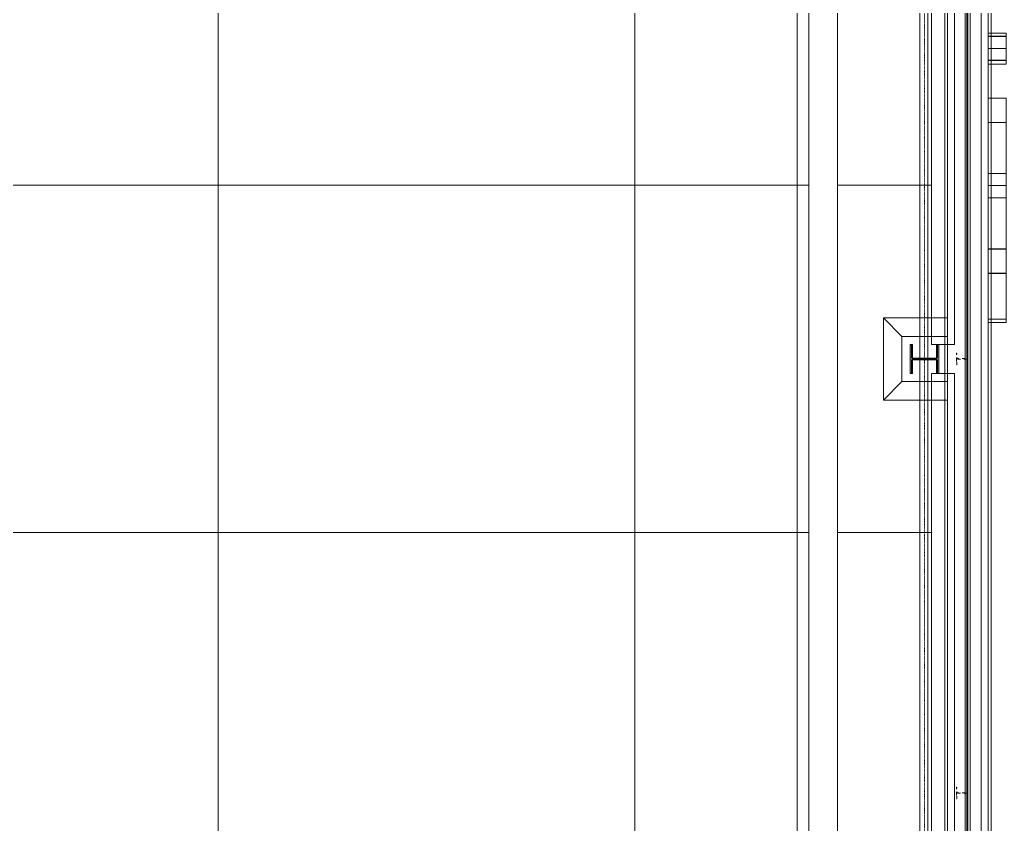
# Model space of a CAD drawing. Extents: x -32000 to 401936, y -48083 to 131250.
# Drawn here: x 253787 to 262306, y 78480 to 85430 of the extents above; entities that cross this region are included whole.
import ezdxf

# ---------------------------------------------------------------- set-up
doc = ezdxf.new("R2010")
doc.units = 0
doc.header["$LTSCALE"] = 10
for name, pattern in [('H12PL4$0$JJP_三點線', [0.9, 0.3, -0.15, 0, -0.15, 0, -0.15, 0, -0.15]), ('H12PL4$0$TAI_虛線', [5.644, 2.822, -2.822]), ('XFM7P40ICA$0$H12PL4$0$CENTERK1', [0.0983, 0.0833, -0.005, 0.005, -0.005]), ('XFM7P40ICA$0$H12PL4$0$JJP_三點線', [0.9, 0.3, -0.15, 0, -0.15, 0, -0.15, 0, -0.15]), ('XFM7P40ICA$0$H12PL4$0$JJP_虛線(退縮線、投影線、地下室範圍、非屬本工程、圖面分區)', [0.45, 0.3, -0.15]), ('XFM7P40ICA$0$H12PL4$0$TAI_虛線', [5.644, 2.822, -2.822])]:
    doc.linetypes.add(name, pattern=pattern)
for name, color, linetype in [('H12PL4$0$A-WALL-EX', 252, 'Continuous'), ('H12PL4$0$S-COL', 252, 'Continuous'), ('H12PL4$0$S-GRID', 252, 'Continuous'), ('H12PL4$0$S-SLAB-SHOW', 252, 'Continuous'), ('XFM7P40ICA$0$H12PL4$0$A-WALL-EX', 252, 'Continuous'), ('XFM7P40ICA$0$H12PL4$0$Hattch', 252, 'Continuous'), ('XFM7P40ICA$0$H12PL4$0$L40_19_MEJI', 252, 'Continuous'), ('XFM7P40ICA$0$H12PL4$0$L40_19_STEEL2', 252, 'Continuous'), ('XFM7P40ICA$0$H12PL4$0$L40_19_SUGATA2', 252, 'Continuous'), ('XFM7P40ICA$0$H12PL4$0$L40_19_SUGATA3', 252, 'Continuous'), ('XFM7P40ICA$0$H12PL4$0$S-COL', 252, 'Continuous'), ('XFM7P40ICA$0$H12PL4$0$S-GRID', 252, 'Continuous')]:
    doc.layers.add(name, color=color, linetype=linetype)

# ---------------------------------------------------------------- blocks, each defined once
blk = doc.blocks.new('XFM7P40ICA$0$H12PL4')
at = {"layer": 'XFM7P40ICA$0$H12PL4$0$Hattch', "linetype": 'Continuous', "lineweight": 0}
blk.add_hatch(color=256, dxfattribs=at).paths.add_polyline_path([(261725, 82375), (261725, 82625), (261705, 82625), (261705, 82507.5), (261495, 82507.5), (261495, 82625), (261475, 82625), (261475, 82375), (261495, 82375), (261495, 82492.5), (261705, 82492.5), (261705, 82375)])
at = {"layer": 'XFM7P40ICA$0$H12PL4$0$A-WALL-EX', "linetype": 'XFM7P40ICA$0$H12PL4$0$JJP_虛線(退縮線、投影線、地下室範圍、非屬本工程、圖面分區)', "lineweight": 0}
blk.add_line((261995, 30500), (261995, 90375), dxfattribs=at)
at = {"layer": 'XFM7P40ICA$0$H12PL4$0$A-WALL-EX', "lineweight": 0}
for p, q in [((261800, 30500), (261800, 89960)), ((260500, 30500), (260500, 89560)), ((260850, 30500), (260850, 89560)), ((261630, 30500), (261630, 89560))]:
    blk.add_line(p, q, dxfattribs=at)
at = {"layer": 'XFM7P40ICA$0$H12PL4$0$A-WALL-EX', "linetype": 'XFM7P40ICA$0$H12PL4$0$JJP_虛線(退縮線、投影線、地下室範圍、非屬本工程、圖面分區)', "lineweight": 0, "flags": 128}
for points in [[(262090, 30500), (262090, 90490)], [(261975, 86200), (261975, 82550)], [(261975, 82450), (261975, 78800)], [(261975, 78700), (261975, 75050)]]:
    blk.add_lwpolyline(points, dxfattribs=at)
at = {"layer": 'XFM7P40ICA$0$H12PL4$0$A-WALL-EX', "lineweight": 0, "flags": 128}
for points in [[(262150, 30500), (262150, 90550)], [(261950, 30500), (261950, 90350)], [(261965, 90365), (261965, 30500)], [(261775, 90175), (261775, 30500)], [(262175, 30500), (262175, 90175)], [(261560, 89960), (261560, 30500)], [(261800, 30500), (261800, 89560)]]:
    blk.add_lwpolyline(points, dxfattribs=at)
at = {"layer": 'XFM7P40ICA$0$H12PL4$0$L40_19_MEJI', "lineweight": 0}
for p, q in [((259100, 32450), (259100, 90200)), ((255500, 32860), (255500, 89775)), ((244130, 84000), (260600, 84000)), ((260850, 84000), (261660, 84000)), ((244130, 81000), (260600, 81000)), ((260850, 81000), (261660, 81000))]:
    blk.add_line(p, q, dxfattribs=at)
at = {"layer": 'XFM7P40ICA$0$H12PL4$0$L40_19_MEJI', "lineweight": 0, "flags": 128}
blk.add_lwpolyline([(260600, 30980), (260600, 32750), (260350, 32750), (260350, 33250), (260600, 33250), (260600, 45250), (260350, 45250), (260350, 45750), (260600, 45750), (260600, 60250), (260350, 60250), (260350, 60750), (260600, 60750), (260600, 75250), (260350, 75250), (260350, 75750), (260600, 75750), (260600, 89250), (260350, 89250), (260350, 89750), (260850, 89750), (260850, 30980)], close=True, dxfattribs=at)
at = {"layer": 'XFM7P40ICA$0$H12PL4$0$L40_19_STEEL2', "lineweight": 0, "flags": 128}
blk.add_lwpolyline([(261725, 82625), (261725, 82375), (261711, 82375), (261711, 82487.5, 0.414214), (261703, 82495.5), (261497, 82495.5, 0.414214), (261489, 82487.5), (261489, 82375), (261475, 82375), (261475, 82625), (261489, 82625), (261489, 82512.5, 0.414214), (261497, 82504.5), (261703, 82504.5, 0.414214), (261711, 82512.5), (261711, 82625)], format="xyb", close=True, dxfattribs=at)
at = {"layer": 'XFM7P40ICA$0$H12PL4$0$L40_19_SUGATA2', "lineweight": 0}
blk.add_line((262175, 30485.5), (262175, 90575), dxfattribs=at)
at = {"layer": 'XFM7P40ICA$0$H12PL4$0$L40_19_SUGATA3', "lineweight": 0}
for p, q in [((261660, 89875), (261660, 82625)), ((261860, 82625), (261860, 89875)), ((261405, 82695), (261245, 82855)), ((261660, 82855), (261245, 82855)), ((261245, 82855), (261245, 82145)), ((261660, 82625), (261860, 82625)), ((261405, 82305), (261245, 82145)), ((261660, 82375), (261860, 82375)), ((261660, 82375), (261660, 75125)), ((261660, 82145), (261245, 82145))]:
    blk.add_line(p, q, dxfattribs=at)
at = {"layer": 'XFM7P40ICA$0$H12PL4$0$L40_19_SUGATA3', "linetype": 'XFM7P40ICA$0$H12PL4$0$CENTERK1', "lineweight": 0, "flags": 128}
for points in [[(262090, 30600), (262090, 90490), (249160, 90490), (249160, 90090), (244150, 90090), (244150, 89975), (249275, 89975)], [(261975, 90375), (261975, 30600)]]:
    blk.add_lwpolyline(points, dxfattribs=at)
at = {"layer": 'XFM7P40ICA$0$H12PL4$0$L40_19_SUGATA3', "lineweight": 0, "flags": 128}
for points in [[(261660, 82305), (261405, 82305), (261405, 82695), (261660, 82695)], [(261860, 75125), (261860, 82375)]]:
    blk.add_lwpolyline(points, dxfattribs=at)
at = {"layer": 'XFM7P40ICA$0$H12PL4$0$S-COL', "lineweight": 0, "flags": 128}
for points in [[(261245, 82855), (261245, 82145)], [(261245, 82855), (261405, 82695)], [(261800, 82855), (261245, 82855)], [(261800, 82145), (261800, 82305), (261800, 82695), (261800, 82855)], [(261405, 82695), (261405, 82305)], [(261800, 82695), (261405, 82695)], [(261245, 82145), (261405, 82305)], [(261405, 82305), (261800, 82305)], [(261245, 82145), (261800, 82145)]]:
    blk.add_lwpolyline(points, dxfattribs=at)
blk.add_lwpolyline([(261725, 82375), (261725, 82625), (261705, 82625), (261705, 82507.5), (261495, 82507.5), (261495, 82625), (261475, 82625), (261475, 82375), (261495, 82375), (261495, 82492.5), (261705, 82492.5), (261705, 82375)], close=True, dxfattribs=at)
at = {"layer": 'XFM7P40ICA$0$H12PL4$0$S-COL', "linetype": 'XFM7P40ICA$0$H12PL4$0$TAI_虛線', "lineweight": 0, "flags": 128}
for points in [[(261975, 82450), (261975, 82550), (261970, 82550), (261970, 82502.5), (261880, 82502.5), (261880, 82550), (261875, 82550), (261875, 82450), (261880, 82450), (261880, 82497.5), (261970, 82497.5), (261970, 82450)], [(261975, 78700), (261975, 78800), (261970, 78800), (261970, 78752.5), (261880, 78752.5), (261880, 78800), (261875, 78800), (261875, 78700), (261880, 78700), (261880, 78747.5), (261970, 78747.5), (261970, 78700)]]:
    blk.add_lwpolyline(points, close=True, dxfattribs=at)
at = {"layer": 'XFM7P40ICA$0$H12PL4$0$S-GRID', "linetype": 'XFM7P40ICA$0$H12PL4$0$JJP_三點線', "lineweight": 0}
blk.add_line((261600, 128250), (261600, -28000), dxfattribs=at)
blk = doc.blocks.new('XFM7P40ICA')
blk.add_blockref('XFM7P40ICA$0$H12PL4', (0, 0))
blk = doc.blocks.new('H12PL4')
at = {"layer": 'H12PL4$0$A-WALL-EX', "lineweight": 0}
for p, q in [((261800, 30500), (261800, 89960)), ((262150, 85315.3), (262150, 85315.29)), ((262150, 85314.51), (262150, 85315.29)), ((262150, 85315.29), (262202.01, 85315.29)), ((262150, 85312.41), (262150, 85314.51)), ((262150, 85309.07), (262150, 85312.41)), ((262150, 85304.59), (262150, 85309.07)), ((262150, 85299.05), (262150, 85304.59)), ((262150, 85292.08), (262150, 85299.05)), ((262150, 85284.29), (262150, 85292.08)), ((262150, 85286.91), (262150, 85286.15)), ((262150, 85286.91), (262181.21, 85286.91)), ((262150, 85286.15), (262150, 85285.38)), ((262150, 85285.38), (262150, 85284.62)), ((262150, 85284.62), (262150, 85283.86)), ((262150, 85275.54), (262150, 85284.29)), ((262150, 85283.86), (262181.21, 85283.86)), ((262150, 85283.86), (262150, 85232.05)), ((262150, 85265.5), (262150, 85275.54)), ((262181.21, 85286.91), (262212.42, 85286.91)), ((262212.42, 85283.86), (262181.21, 85283.86)), ((262254.03, 85315.29), (262202.01, 85315.29)), ((262212.42, 85286.91), (262243.63, 85286.91)), ((262243.63, 85283.86), (262212.42, 85283.86)), ((262243.63, 85286.91), (262274.83, 85286.91)), ((262274.83, 85283.86), (262243.63, 85283.86)), ((262306.04, 85315.29), (262254.03, 85315.29)), ((262306.04, 85286.91), (262274.83, 85286.91)), ((262306.04, 85283.86), (262274.83, 85283.86)), ((262306.04, 85315.3), (262306.04, 85315.29)), ((262306.04, 85315.01), (262306.04, 85315.29)), ((262306.04, 85314.51), (262306.04, 85315.29)), ((262306.04, 85312.41), (262306.04, 85314.51)), ((262306.04, 85309.07), (262306.04, 85312.41)), ((262306.04, 85304.59), (262306.04, 85309.07)), ((262306.04, 85299.05), (262306.04, 85304.59)), ((262306.04, 85292.08), (262306.04, 85299.05)), ((262306.04, 85284.29), (262306.04, 85292.08)), ((262306.04, 85286.15), (262306.04, 85286.91)), ((262306.04, 85285.38), (262306.04, 85286.15)), ((262306.04, 85284.62), (262306.04, 85285.38)), ((262306.04, 85283.86), (262306.04, 85284.62)), ((262306.04, 85275.54), (262306.04, 85284.29)), ((262306.04, 85283.86), (262306.04, 85232.05)), ((262306.04, 85265.5), (262306.04, 85275.54)), ((262150, 85254.74), (262150, 85265.5)), ((262150, 85243.37), (262150, 85254.74)), ((262150, 85231.51), (262150, 85243.37)), ((262150, 85232.05), (262150, 85180.23)), ((262150, 85219.29), (262150, 85231.51)), ((262150, 85206.82), (262150, 85219.29)), ((262150, 85194.24), (262150, 85206.82)), ((262150, 85187.95), (262150, 85194.24)), ((262306.04, 85254.74), (262306.04, 85265.5)), ((262306.04, 85243.37), (262306.04, 85254.74)), ((262306.04, 85231.51), (262306.04, 85243.37)), ((262306.04, 85180.23), (262306.04, 85232.05)), ((262306.04, 85219.29), (262306.04, 85231.51)), ((262306.04, 85206.82), (262306.04, 85219.29)), ((262306.04, 85194.24), (262306.04, 85206.82)), ((262306.04, 85187.95), (262306.04, 85194.24)), ((262306.04, 85187.67), (262306.04, 85193.69)), ((262150, 85181.66), (262150, 85187.95)), ((262150, 85181.66), (262150, 85171.01)), ((262150, 85181.66), (262189.01, 85181.66)), ((262150, 85180.23), (262150, 85128.5)), ((262150, 85171.01), (262150, 85160.17)), ((262150, 85160.17), (262150, 85149.4)), ((262150, 85149.4), (262150, 85139.07)), ((262150, 85139.07), (262150, 85129.17)), ((262150, 85129.17), (262150, 85119.73)), ((262150, 85076.78), (262150, 85128.5)), ((262150, 85119.73), (262150, 85110.51)), ((262150, 85110.51), (262150, 85101.72)), ((262189.01, 85181.66), (262228.02, 85181.66)), ((262228.02, 85181.66), (262267.03, 85181.66)), ((262306.04, 85181.66), (262267.03, 85181.66)), ((262306.04, 85181.66), (262306.04, 85187.95)), ((262306.04, 85181.66), (262306.04, 85187.67)), ((262306.04, 85181.66), (262306.04, 85173.94)), ((262306.04, 85181.66), (262306.04, 85171.01)), ((262306.04, 85128.5), (262306.04, 85180.23)), ((262306.04, 85160.17), (262306.04, 85171.01)), ((262306.04, 85149.4), (262306.04, 85160.17)), ((262306.04, 85139.07), (262306.04, 85149.4)), ((262306.04, 85129.17), (262306.04, 85139.07)), ((262306.04, 85119.73), (262306.04, 85129.17)), ((262306.04, 85076.78), (262306.04, 85128.5)), ((262306.04, 85110.51), (262306.04, 85119.73)), ((262306.04, 85112.78), (262306.04, 85118.78)), ((262306.04, 85101.72), (262306.04, 85110.51)), ((262150, 85101.72), (262150, 85093.45)), ((262150, 85093.45), (262150, 85085.73)), ((262150, 85085.73), (262150, 85078.58)), ((262150, 85079.84), (262181.21, 85079.84)), ((262150, 85078.58), (262150, 85072.02)), ((262150, 85076.78), (262181.21, 85076.78)), ((262150, 85072.02), (262150, 85066.07)), ((262150, 85066.07), (262150, 85060.76)), ((262150, 85060.76), (262150, 85056.12)), ((262150, 85056.12), (262150, 85052.18)), ((262150, 85052.18), (262150, 85048.9)), ((262150, 85048.9), (262150, 85046.59)), ((262150, 85046.59), (262150, 85045.27)), ((262150, 85045.27), (262150, 85044.99)), ((262150, 85044.99), (262189.01, 85044.99)), ((262181.21, 85079.84), (262212.42, 85079.84)), ((262181.21, 85076.78), (262212.42, 85076.78)), ((262228.02, 85044.99), (262189.01, 85044.99)), ((262212.42, 85079.84), (262243.63, 85079.84)), ((262212.42, 85076.78), (262243.63, 85076.78)), ((262267.03, 85044.99), (262228.02, 85044.99)), ((262243.63, 85079.84), (262274.83, 85079.84)), ((262243.63, 85076.78), (262274.83, 85076.78)), ((262306.04, 85044.99), (262267.03, 85044.99)), ((262306.04, 85079.84), (262274.83, 85079.84)), ((262306.04, 85076.78), (262274.83, 85076.78)), ((262306.04, 85093.45), (262306.04, 85101.72)), ((262306.04, 85085.73), (262306.04, 85093.45)), ((262306.04, 85078.58), (262306.04, 85085.73)), ((262306.04, 85072.02), (262306.04, 85078.58)), ((262306.04, 85066.07), (262306.04, 85072.02)), ((262306.04, 85060.76), (262306.04, 85066.07)), ((262306.04, 85056.12), (262306.04, 85060.76)), ((262306.04, 85052.18), (262306.04, 85056.12)), ((262306.04, 85048.9), (262306.04, 85052.18)), ((262306.04, 85046.59), (262306.04, 85048.9)), ((262306.04, 85045.27), (262306.04, 85046.59)), ((262306.04, 85044.99), (262306.04, 85045.27)), ((262150, 84752.54), (262176.01, 84752.54)), ((262150, 84752.54), (262150, 84752.52)), ((262150, 84752.52), (262150, 84752.49)), ((262150, 84752.49), (262150, 84752.47)), ((262150, 84752.47), (262150, 84752.45)), ((262150, 84752.45), (262176.01, 84752.45)), ((262150, 84752.45), (262150, 84752.28)), ((262150, 84752.28), (262150, 84752.16)), ((262150, 84752.16), (262150, 84752.04)), ((262150, 84752.04), (262150, 84751.87)), ((262150, 84751.87), (262150, 84751.62)), ((262150, 84751.62), (262150, 84751.23)), ((262150, 84751.23), (262150, 84750.67)), ((262150, 84750.67), (262150, 84749.19)), ((262150, 84749.19), (262150, 84744.24)), ((262150, 84744.24), (262150, 84733.61)), ((262150, 84733.61), (262150, 84715.7)), ((262150, 84715.7), (262150, 84689.31)), ((262150, 84689.31), (262150, 84653.13)), ((262202.01, 84752.54), (262176.01, 84752.54)), ((262202.01, 84752.45), (262176.01, 84752.45)), ((262228.02, 84752.54), (262202.01, 84752.54)), ((262228.02, 84752.45), (262202.01, 84752.45)), ((262228.02, 84752.54), (262254.03, 84752.54)), ((262228.02, 84752.45), (262254.03, 84752.45)), ((262280.04, 84752.54), (262254.03, 84752.54)), ((262280.04, 84752.45), (262254.03, 84752.45)), ((262306.04, 84752.54), (262280.04, 84752.54)), ((262306.04, 84752.45), (262280.04, 84752.45)), ((262306.04, 84752.54), (262306.04, 84752.52)), ((262306.04, 84752.52), (262306.04, 84752.49)), ((262306.04, 84752.49), (262306.04, 84752.47)), ((262306.04, 84752.47), (262306.04, 84752.45)), ((262306.04, 84752.45), (262306.04, 84752.28)), ((262306.04, 84752.28), (262306.04, 84752.16)), ((262306.04, 84752.16), (262306.04, 84752.04)), ((262306.04, 84752.04), (262306.04, 84751.87)), ((262306.04, 84751.87), (262306.04, 84751.62)), ((262306.04, 84751.62), (262306.04, 84751.23)), ((262306.04, 84751.23), (262306.04, 84750.67)), ((262306.04, 84750.67), (262306.04, 84749.19)), ((262306.04, 84749.19), (262306.04, 84744.24)), ((262306.04, 84744.24), (262306.04, 84733.61)), ((262306.04, 84733.61), (262306.04, 84715.7)), ((262306.04, 84716.31), (262306.04, 84729.35)), ((262306.04, 84715.7), (262306.04, 84689.31)), ((262306.04, 84689.31), (262306.04, 84653.13)), ((262150, 84653.13), (262150, 84605.96)), ((262150, 84605.96), (262150, 84549.5)), ((262306.04, 84653.13), (262306.04, 84605.96)), ((262306.04, 84621.09), (262306.04, 84652.18)), ((262306.04, 84605.96), (262306.04, 84549.5)), ((262150, 84549.5), (262150, 84483.43)), ((262150, 84542.02), (262176.01, 84542.02)), ((262150, 84541.93), (262176.01, 84541.93)), ((262202.01, 84542.02), (262176.01, 84542.02)), ((262202.01, 84541.93), (262176.01, 84541.93)), ((262228.02, 84542.02), (262202.01, 84542.02)), ((262228.02, 84541.93), (262202.01, 84541.93)), ((262228.02, 84542.02), (262254.03, 84542.02)), ((262254.03, 84541.93), (262228.02, 84541.93)), ((262280.04, 84542.02), (262254.03, 84542.02)), ((262280.04, 84541.93), (262254.03, 84541.93)), ((262306.04, 84542.02), (262280.04, 84542.02)), ((262306.04, 84541.93), (262280.04, 84541.93)), ((262306.04, 84549.5), (262306.04, 84483.43)), ((262306.04, 84494.9), (262306.04, 84541.9)), ((262150, 84483.43), (262150, 84418.91)), ((262306.04, 84483.43), (262306.04, 84418.91)), ((262150, 84418.91), (262150, 84353.12)), ((262150, 84353.12), (262150, 84286.81)), ((262306.04, 84418.91), (262306.04, 84353.12)), ((262306.04, 84353.12), (262306.04, 84286.81)), ((262306.04, 84302.8), (262306.04, 84351.31)), ((262150, 84286.81), (262150, 84220.16)), ((262306.04, 84286.81), (262306.04, 84220.16)), ((262150, 84220.16), (262150, 84156.31)), ((262306.04, 84220.16), (262306.04, 84156.31)), ((262306.04, 84156.31), (262306.04, 84205.24)), ((262150, 84156.31), (262150, 84093.06)), ((262150, 84102.9), (262189.01, 84102.9)), ((262306.04, 84101.53), (262150, 84101.53)), ((262150, 84093.06), (262150, 84041.15)), ((262189.01, 84102.9), (262228.02, 84102.9)), ((262228.02, 84102.9), (262267.03, 84102.9)), ((262306.04, 84102.9), (262267.03, 84102.9)), ((262306.04, 84132.03), (262306.04, 84156.31)), ((262306.04, 84156.31), (262306.04, 84093.06)), ((262306.04, 84109.09), (262306.04, 84132.03)), ((262306.04, 84093.06), (262306.04, 84041.15)), ((262150, 84041.15), (262150, 83997.21)), ((262150, 83997.21), (262228.02, 83997.21)), ((262150, 83997.21), (262150, 83959.93)), ((262306.04, 83997.21), (262228.02, 83997.21)), ((262306.04, 84041.15), (262306.04, 83997.21)), ((262306.04, 83997.21), (262306.04, 84029.9)), ((262306.04, 83997.21), (262306.04, 83959.93)), ((262150, 83959.93), (262150, 83920.34)), ((262150, 83920.34), (262150, 83876.83)), ((262306.04, 83959.93), (262306.04, 83920.34)), ((262306.04, 83920.34), (262306.04, 83876.83)), ((262306.04, 83888.04), (262306.04, 83912.4)), ((262150, 83892.49), (262176.01, 83892.49)), ((262150, 83892.39), (262176.01, 83892.39)), ((262150, 83876.83), (262150, 83828.3)), ((262150, 83828.3), (262150, 83777.55)), ((262202.01, 83892.49), (262176.01, 83892.49)), ((262202.01, 83892.39), (262176.01, 83892.39)), ((262228.02, 83892.49), (262202.01, 83892.49)), ((262228.02, 83892.39), (262202.01, 83892.39)), ((262228.02, 83892.49), (262254.03, 83892.49)), ((262254.03, 83892.39), (262228.02, 83892.39)), ((262280.04, 83892.49), (262254.03, 83892.49)), ((262280.04, 83892.39), (262254.03, 83892.39)), ((262306.04, 83892.49), (262280.04, 83892.49)), ((262306.04, 83892.39), (262280.04, 83892.39)), ((262306.04, 83876.83), (262306.04, 83828.3)), ((262306.04, 83837.85), (262306.04, 83863.6)), ((262306.04, 83828.3), (262306.04, 83777.55)), ((262150, 83777.55), (262150, 83722.22)), ((262306.04, 83777.55), (262306.04, 83809.57)), ((262306.04, 83733.01), (262306.04, 83777.55)), ((262306.04, 83777.55), (262306.04, 83722.22)), ((262150, 83722.22), (262150, 83670.71)), ((262150, 83670.71), (262150, 83617.52)), ((262306.04, 83722.22), (262306.04, 83670.71)), ((262306.04, 83670.71), (262306.04, 83617.52)), ((262150, 83617.52), (262150, 83564.51)), ((262306.04, 83617.52), (262306.04, 83564.51)), ((262150, 83564.51), (262150, 83511.54)), ((262150, 83511.54), (262150, 83463.93)), ((262306.04, 83564.51), (262306.04, 83511.54)), ((262306.04, 83511.54), (262306.04, 83463.93)), ((262150, 83463.93), (262150, 83417.5)), ((262306.04, 83450.04), (262150, 83450.04)), ((262306.04, 83449.44), (262150, 83449.44)), ((262150, 83417.5), (262150, 83376.93)), ((262306.04, 83463.93), (262306.04, 83417.5)), ((262306.04, 83417.5), (262306.04, 83376.93)), ((262150, 83376.93), (262150, 83341.24)), ((262150, 83341.24), (262150, 83310.56)), ((262306.04, 83376.93), (262306.04, 83341.24)), ((262306.04, 83341.24), (262306.04, 83310.56)), ((262150, 83310.56), (262150, 83286.25)), ((262150, 83286.25), (262150, 83265.88)), ((262150, 83265.88), (262150, 83253.42)), ((262150, 83253.42), (262150, 83245.35)), ((262150, 83245.35), (262150, 83241.04)), ((262150, 83241.04), (262150, 83239.41)), ((262306.04, 83239.46), (262150, 83239.46)), ((262150, 83239.41), (262150, 83239.2)), ((262306.04, 83239.2), (262150, 83239.2)), ((262150, 83239.2), (262150, 83239.08)), ((262150, 83239.08), (262150, 83234.58)), ((262150, 83234.58), (262150, 83210.92)), ((262306.04, 83310.56), (262306.04, 83286.25)), ((262306.04, 83286.25), (262306.04, 83265.88)), ((262306.04, 83265.88), (262306.04, 83253.42)), ((262306.04, 83253.42), (262306.04, 83245.35)), ((262306.04, 83245.35), (262306.04, 83241.04)), ((262306.04, 83241.04), (262306.04, 83239.41)), ((262306.04, 83239.41), (262306.04, 83239.2)), ((262306.04, 83239.08), (262306.04, 83239.34)), ((262306.04, 83239.2), (262306.04, 83239.08)), ((262306.04, 83239.08), (262306.04, 83234.58)), ((262306.04, 83234.58), (262306.04, 83210.92)), ((262150, 83210.92), (262150, 83165.1)), ((262150, 83165.1), (262150, 83109.7)), ((262306.04, 83210.92), (262306.04, 83165.1)), ((262306.04, 83165.1), (262306.04, 83109.7)), ((262150, 83109.7), (262150, 83056.46)), ((262306.04, 83109.7), (262306.04, 83056.46)), ((262150, 83056.46), (262150, 83003.21)), ((262150, 83003.21), (262150, 82949.96)), ((262306.04, 82843.46), (262306.04, 83056.46)), ((262306.04, 83056.46), (262306.04, 83003.21)), ((262306.04, 83003.21), (262306.04, 82949.96)), ((262150, 82949.96), (262150, 82896.71)), ((262150, 82896.71), (262150, 82843.46)), ((262306.04, 82949.96), (262306.04, 82896.71)), ((262306.04, 82896.71), (262306.04, 82843.46)), ((262150, 82843.46), (262176.01, 82843.46)), ((262150, 82843.46), (262150, 82836.28)), ((262150, 82836.28), (262150, 82829.09)), ((262150, 82829.09), (262150, 82821.91)), ((262150, 82821.91), (262150, 82814.71)), ((262150, 82815.3), (262181.21, 82815.3)), ((262150, 82814.71), (262176.01, 82814.71)), ((262202.01, 82843.46), (262176.01, 82843.46)), ((262202.01, 82814.71), (262176.01, 82814.71)), ((262212.42, 82815.3), (262181.21, 82815.3)), ((262228.02, 82843.46), (262202.01, 82843.46)), ((262228.02, 82814.71), (262202.01, 82814.71)), ((262243.63, 82815.3), (262212.42, 82815.3)), ((262254.03, 82843.46), (262228.02, 82843.46)), ((262228.02, 82814.71), (262254.03, 82814.71)), ((262274.83, 82815.3), (262243.63, 82815.3)), ((262280.04, 82843.46), (262254.03, 82843.46)), ((262280.04, 82814.71), (262254.03, 82814.71)), ((262306.04, 82815.3), (262274.83, 82815.3)), ((262306.04, 82843.46), (262280.04, 82843.46)), ((262306.04, 82814.71), (262280.04, 82814.71)), ((262306.04, 82843.46), (262306.04, 82836.28)), ((262306.04, 82836.28), (262306.04, 82829.09)), ((262306.04, 82829.09), (262306.04, 82821.91)), ((262306.04, 82821.91), (262306.04, 82814.71))]:
    blk.add_line(p, q, dxfattribs=at)
at = {"layer": 'H12PL4$0$A-WALL-EX', "lineweight": 0, "flags": 128}
for points in [[(262150, 30500), (262150, 90550)], [(262150, 30500), (262150, 90550)], [(261950, 30500), (261950, 90350)], [(261965, 90365), (261965, 30500)], [(261775, 90175), (261775, 30500)], [(262175, 30500), (262175, 90175)], [(261560, 89960), (261560, 30500)]]:
    blk.add_lwpolyline(points, dxfattribs=at)
at = {"layer": 'H12PL4$0$S-COL', "lineweight": 0, "flags": 128}
for points in [[(261245, 82855), (261245, 82145)], [(261245, 82855), (261405, 82695)], [(261800, 82855), (261245, 82855)], [(261800, 82145), (261800, 82305), (261800, 82695), (261800, 82855)], [(261405, 82695), (261405, 82305)], [(261800, 82695), (261405, 82695)], [(261245, 82145), (261405, 82305)], [(261405, 82305), (261800, 82305)], [(261245, 82145), (261800, 82145)]]:
    blk.add_lwpolyline(points, dxfattribs=at)
blk.add_lwpolyline([(261725, 82375), (261725, 82625), (261705, 82625), (261705, 82507.5), (261495, 82507.5), (261495, 82625), (261475, 82625), (261475, 82375), (261495, 82375), (261495, 82492.5), (261705, 82492.5), (261705, 82375)], close=True, dxfattribs=at)
at = {"layer": 'H12PL4$0$S-COL', "linetype": 'H12PL4$0$TAI_虛線', "lineweight": 0, "flags": 128}
for points in [[(261975, 82450), (261975, 82550), (261970, 82550), (261970, 82502.5), (261880, 82502.5), (261880, 82550), (261875, 82550), (261875, 82450), (261880, 82450), (261880, 82497.5), (261970, 82497.5), (261970, 82450)], [(261975, 78700), (261975, 78800), (261970, 78800), (261970, 78752.5), (261880, 78752.5), (261880, 78800), (261875, 78800), (261875, 78700), (261880, 78700), (261880, 78747.5), (261970, 78747.5), (261970, 78700)]]:
    blk.add_lwpolyline(points, close=True, dxfattribs=at)
at = {"layer": 'H12PL4$0$S-GRID', "linetype": 'H12PL4$0$JJP_三點線', "lineweight": 0}
blk.add_line((261600, 128250), (261600, -28000), dxfattribs=at)
at = {"layer": 'H12PL4$0$S-SLAB-SHOW', "lineweight": 0}
for p, q in [((260500, 30500), (260500, 89560)), ((260850, 30500), (260850, 89560)), ((261630, 30500), (261630, 89560))]:
    blk.add_line(p, q, dxfattribs=at)
at = {"layer": 'H12PL4$0$S-SLAB-SHOW', "lineweight": 0, "flags": 128}
blk.add_lwpolyline([(261800, 30500), (261800, 89560)], dxfattribs=at)

msp = doc.modelspace()

# ---------------------------------------------------------------- block references
msp.add_blockref('XFM7P40ICA', (0, 0))

# ---------------------------------------------------------------- next in the draw order: block references
msp.add_blockref('H12PL4', (0, 0))

doc.saveas('drawing.dxf')
